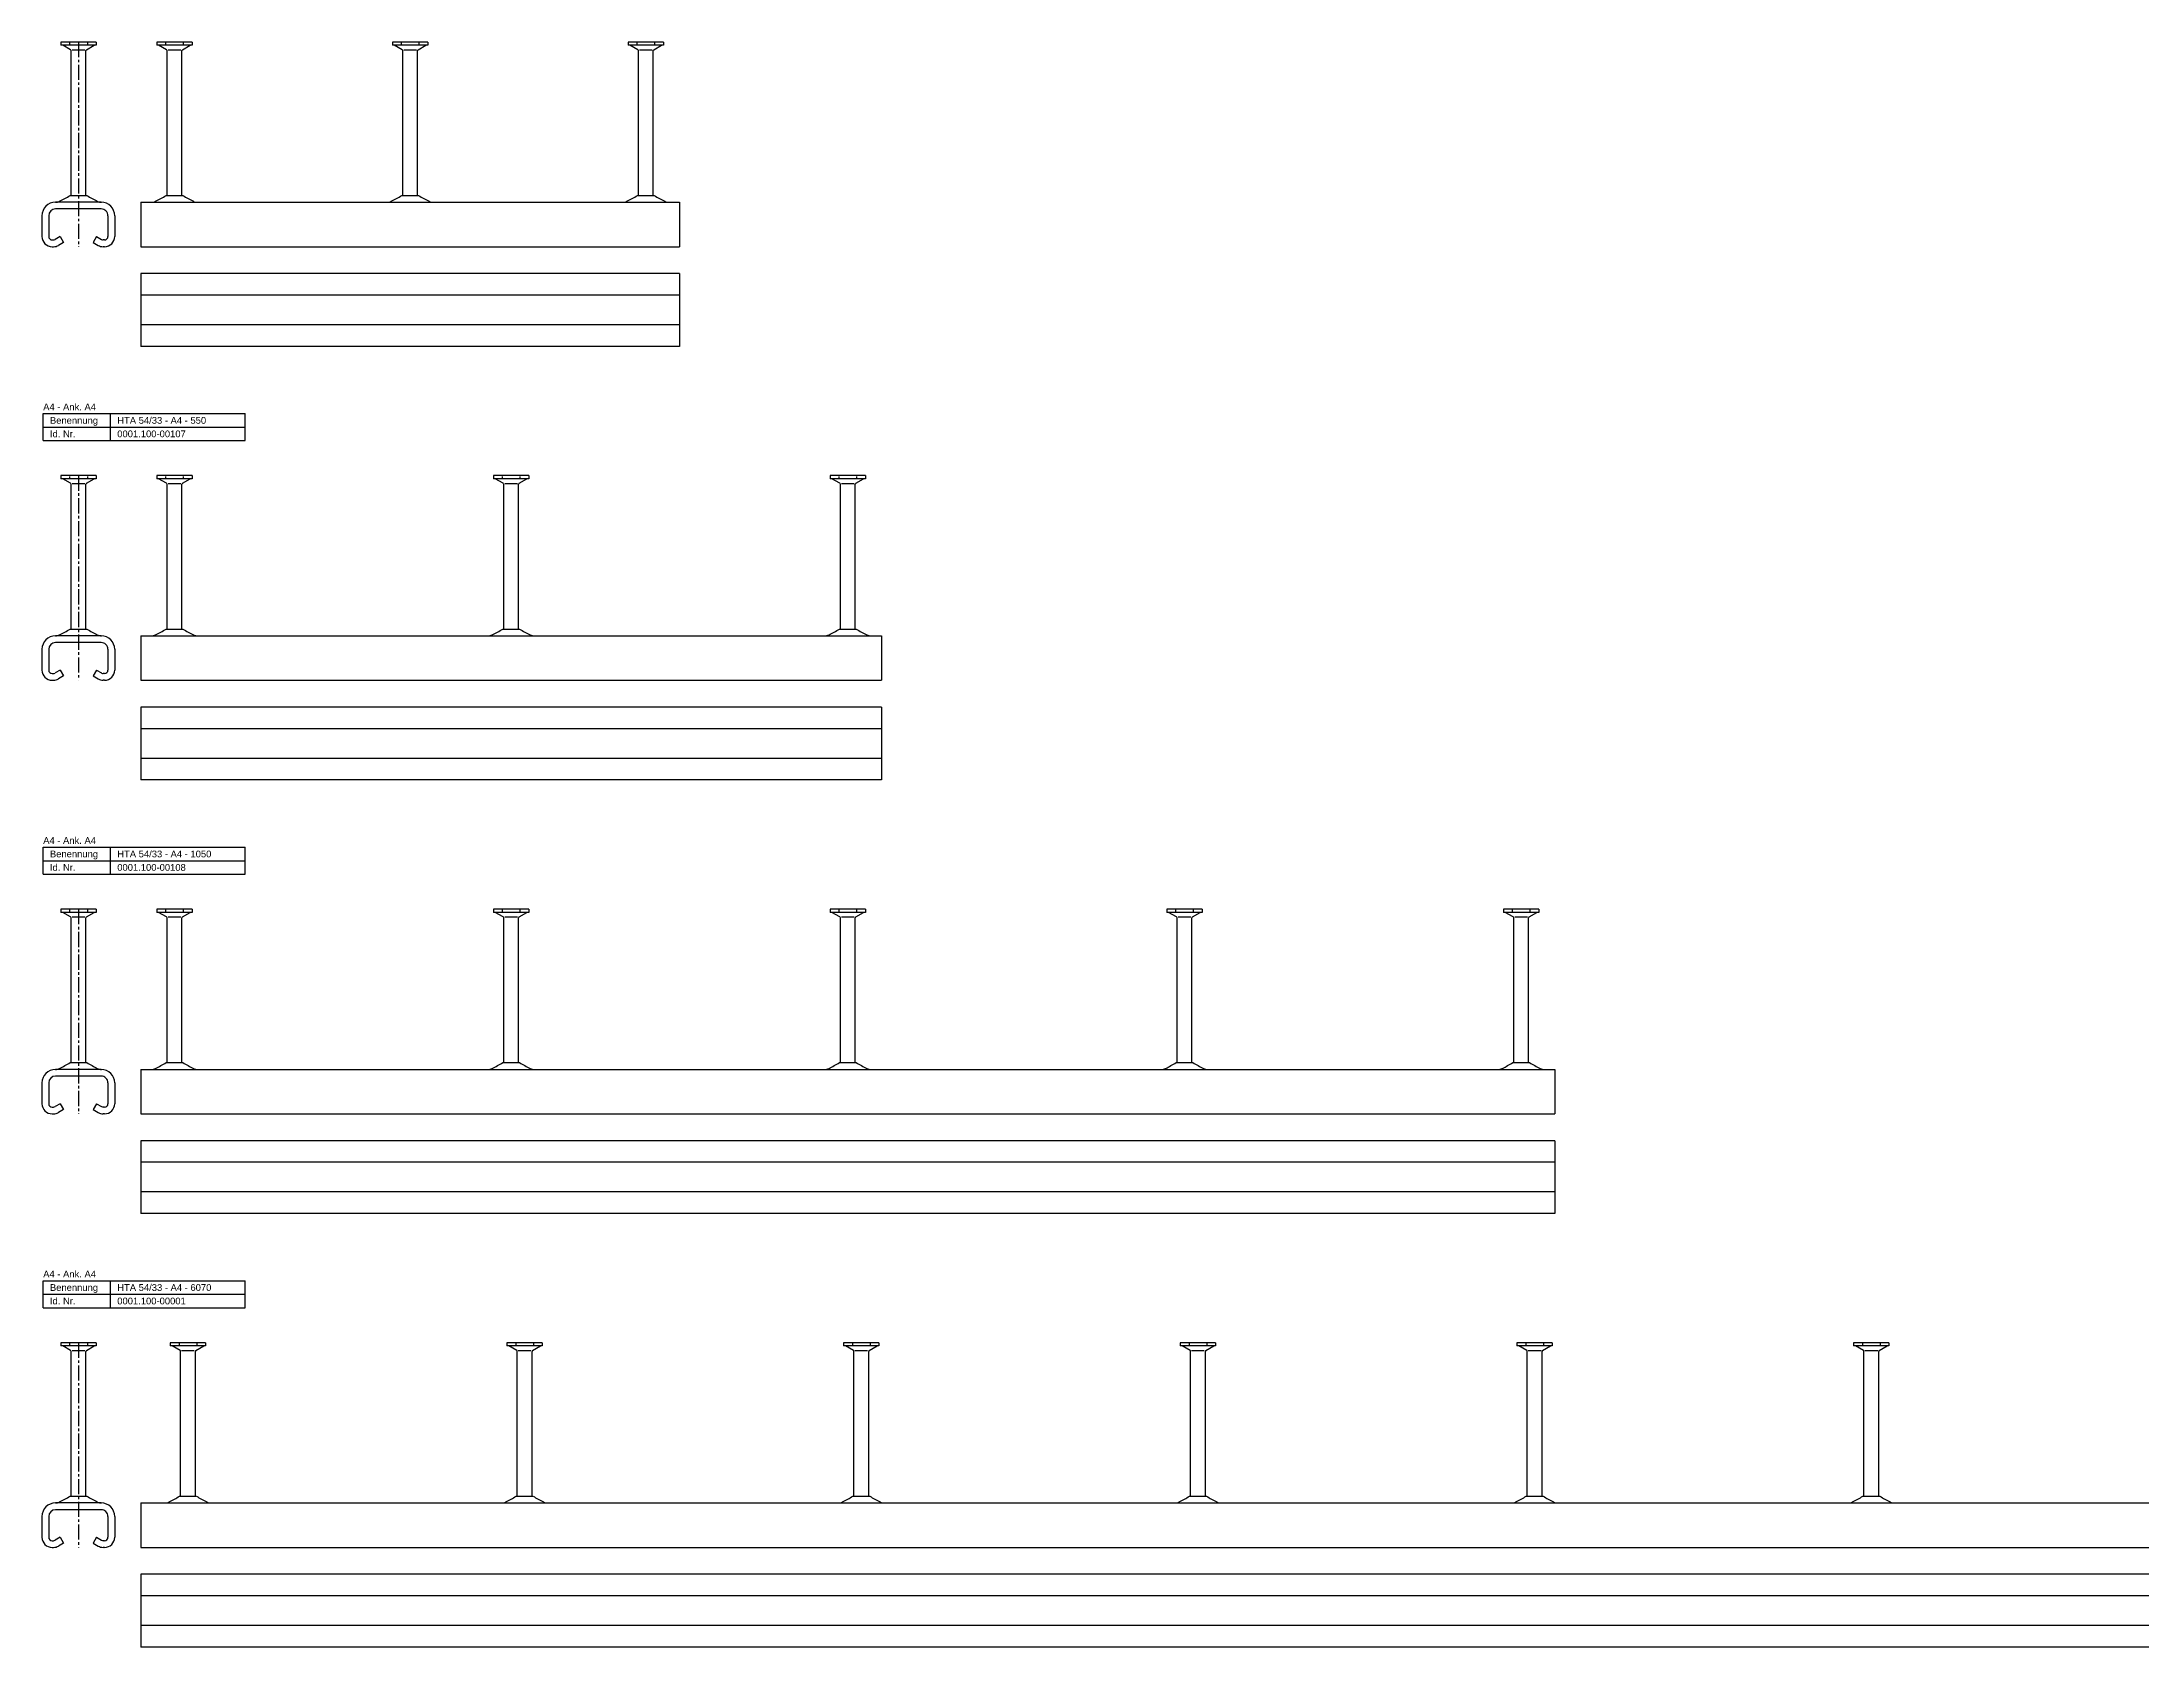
# Model space of a CAD drawing. Header units: millimetres. Extents: x -466 to 5678, y -7065 to 2232.
# Drawn here: x -466 to 1094, y -7065 to -5873 of the extents above; entities that cross this region are included whole.
import ezdxf

# ---------------------------------------------------------------- set-up
doc = ezdxf.new("R2010")
doc.units = ezdxf.units.MM
doc.linetypes.add('MITTE2', pattern=[1.125, 0.75, -0.125, 0.125, -0.125])
doc.layers.add('HALFEN', color=2, linetype='CONTINUOUS')
doc.styles.add('ARIAL50', font='ARIAL.TTF', dxfattribs={"height": 5})

msp = doc.modelspace()

# ---------------------------------------------------------------- linework, layer by layer
at = {"layer": 'HALFEN'}
for p, q in [((-451.7, -5873.5), (-451.7, -5875.9)), ((-425.3, -5873.5), (-451.7, -5873.5)), ((-425.3, -5875.9), (-451.7, -5875.9)), ((-444.4, -5879.2), (-450.2, -5875.9)), ((-445.1, -5874.1), (-445.1, -5875.3)), ((-432.6, -5879.2), (-426.8, -5875.9)), ((-431.9, -5874.1), (-431.9, -5875.3)), ((-425.3, -5873.5), (-425.3, -5875.9)), ((-380.4, -5873.5), (-380.4, -5875.9)), ((-354.1, -5873.5), (-380.4, -5873.5)), ((-354.1, -5875.9), (-380.4, -5875.9)), ((-373.1, -5879.2), (-379, -5875.9)), ((-373.8, -5874.1), (-373.8, -5875.3)), ((-361.3, -5879.2), (-355.5, -5875.9)), ((-360.7, -5874.1), (-360.7, -5875.3)), ((-354.1, -5873.5), (-354.1, -5875.9)), ((-205.4, -5873.5), (-205.4, -5875.9)), ((-179.1, -5873.5), (-205.4, -5873.5)), ((-179.1, -5875.9), (-205.4, -5875.9)), ((-198.1, -5879.2), (-204, -5875.9)), ((-198.8, -5874.1), (-198.8, -5875.3)), ((-186.3, -5879.2), (-180.5, -5875.9)), ((-185.7, -5874.1), (-185.7, -5875.3)), ((-179.1, -5873.5), (-179.1, -5875.9)), ((-30.4, -5873.5), (-30.4, -5875.9)), ((-4.1, -5873.5), (-30.4, -5873.5)), ((-4.1, -5875.9), (-30.4, -5875.9)), ((-23.1, -5879.2), (-29, -5875.9)), ((-23.8, -5874.1), (-23.8, -5875.3)), ((-11.3, -5879.2), (-5.5, -5875.9)), ((-10.7, -5874.1), (-10.7, -5875.3)), ((-4.1, -5873.5), (-4.1, -5875.9)), ((-444, -5987.5), (-444, -5879.9)), ((-433.7, -5879.5), (-443.3, -5879.5)), ((-433, -5987.5), (-433, -5879.9)), ((-372.7, -5987.5), (-372.7, -5879.9)), ((-362.5, -5879.5), (-372, -5879.5)), ((-361.7, -5987.5), (-361.7, -5879.9)), ((-197.7, -5987.5), (-197.7, -5879.9)), ((-187.5, -5879.5), (-197, -5879.5)), ((-186.7, -5987.5), (-186.7, -5879.9)), ((-22.7, -5987.5), (-22.7, -5879.9)), ((-12.5, -5879.5), (-22, -5879.5)), ((-11.7, -5987.5), (-11.7, -5879.9)), ((-444.8, -5987.5), (-432.2, -5987.5)), ((-373.5, -5987.5), (-361, -5987.5)), ((-198.5, -5987.5), (-186, -5987.5)), ((-23.5, -5987.5), (-11, -5987.5)), ((-465.6, -6002.5), (-465.6, -6018)), ((-460.6, -6002.5), (-460.6, -6018)), ((-421.6, -5992.5), (-455.4, -5992.5)), ((-421.6, -5997.5), (-455.4, -5997.5)), ((-416.6, -6002.5), (-416.6, -6018)), ((-411.6, -6002.5), (-411.6, -6018)), ((-392.2, -5992.5), (-392.2, -6025.5)), ((-392.2, -5992.5), (7.8, -5992.5)), ((7.8, -5992.5), (7.8, -6025.5)), ((-452.1, -6018), (-455.8, -6020.1)), ((-452.1, -6018), (-449.6, -6022.3)), ((-425.1, -6018), (-427.6, -6022.3)), ((-425.1, -6018), (-421.3, -6020.1)), ((-458.1, -6020.5), (-457.1, -6020.5)), ((-458.1, -6025.5), (-457.1, -6025.5)), ((-449.6, -6022.3), (-453.3, -6024.5)), ((-427.6, -6022.3), (-423.8, -6024.5)), ((-419.1, -6020.5), (-420.1, -6020.5)), ((-419.1, -6025.5), (-420.1, -6025.5)), ((-392.2, -6025.5), (7.8, -6025.5)), ((7.8, -6045.5), (-392.2, -6045.5)), ((-392.2, -6045.5), (-392.2, -6099.5)), ((7.8, -6045.5), (7.8, -6099.5)), ((7.8, -6061.5), (-392.2, -6061.5)), ((7.8, -6083.5), (-392.2, -6083.5)), ((7.8, -6099.5), (-392.2, -6099.5)), ((-464.7, -6149.5), (-314.7, -6149.5)), ((-464.7, -6169.5), (-464.7, -6149.5)), ((-414.7, -6169.5), (-414.7, -6149.5)), ((-314.7, -6169.5), (-314.7, -6149.5)), ((-464.7, -6159.5), (-314.7, -6159.5)), ((-464.7, -6169.5), (-314.7, -6169.5)), ((-451.7, -6195.5), (-451.7, -6197.9)), ((-425.3, -6195.5), (-451.7, -6195.5)), ((-425.3, -6197.9), (-451.7, -6197.9)), ((-444.4, -6201.2), (-450.2, -6197.9)), ((-445.1, -6196.1), (-445.1, -6197.3)), ((-444, -6309.5), (-444, -6201.9)), ((-433.7, -6201.5), (-443.3, -6201.5)), ((-433, -6309.5), (-433, -6201.9)), ((-432.6, -6201.2), (-426.8, -6197.9)), ((-431.9, -6196.1), (-431.9, -6197.3)), ((-425.3, -6195.5), (-425.3, -6197.9)), ((-380.4, -6195.5), (-380.4, -6197.9)), ((-354.1, -6195.5), (-380.4, -6195.5)), ((-354.1, -6197.9), (-380.4, -6197.9)), ((-373.1, -6201.2), (-379, -6197.9)), ((-373.8, -6196.1), (-373.8, -6197.3)), ((-372.7, -6309.5), (-372.7, -6201.9)), ((-362.5, -6201.5), (-372, -6201.5)), ((-361.7, -6309.5), (-361.7, -6201.9)), ((-361.3, -6201.2), (-355.5, -6197.9)), ((-360.7, -6196.1), (-360.7, -6197.3)), ((-354.1, -6195.5), (-354.1, -6197.9)), ((-130.4, -6195.5), (-130.4, -6197.9)), ((-104.1, -6195.5), (-130.4, -6195.5)), ((-104.1, -6197.9), (-130.4, -6197.9)), ((-123.1, -6201.2), (-129, -6197.9)), ((-123.8, -6196.1), (-123.8, -6197.3)), ((-122.7, -6309.5), (-122.7, -6201.9)), ((-112.5, -6201.5), (-122, -6201.5)), ((-111.7, -6309.5), (-111.7, -6201.9)), ((-111.3, -6201.2), (-105.5, -6197.9)), ((-110.7, -6196.1), (-110.7, -6197.3)), ((-104.1, -6195.5), (-104.1, -6197.9)), ((119.6, -6195.5), (119.6, -6197.9)), ((145.9, -6195.5), (119.6, -6195.5)), ((145.9, -6197.9), (119.6, -6197.9)), ((126.9, -6201.2), (121, -6197.9)), ((126.2, -6196.1), (126.2, -6197.3)), ((127.3, -6309.5), (127.3, -6201.9)), ((137.5, -6201.5), (128, -6201.5)), ((138.3, -6309.5), (138.3, -6201.9)), ((138.7, -6201.2), (144.5, -6197.9)), ((139.3, -6196.1), (139.3, -6197.3)), ((145.9, -6195.5), (145.9, -6197.9)), ((-421.6, -6314.5), (-455.4, -6314.5)), ((-444.8, -6309.5), (-432.2, -6309.5)), ((-392.2, -6314.5), (-392.2, -6347.5)), ((-392.2, -6314.5), (157.8, -6314.5)), ((-373.5, -6309.5), (-361, -6309.5)), ((-123.5, -6309.5), (-111, -6309.5)), ((126.5, -6309.5), (139, -6309.5)), ((157.8, -6314.5), (157.8, -6347.5)), ((-465.6, -6324.5), (-465.6, -6340)), ((-460.6, -6324.5), (-460.6, -6340)), ((-421.6, -6319.5), (-455.4, -6319.5)), ((-416.6, -6324.5), (-416.6, -6340)), ((-411.6, -6324.5), (-411.6, -6340)), ((-458.1, -6342.5), (-457.1, -6342.5)), ((-452.1, -6340), (-455.8, -6342.1)), ((-449.6, -6344.3), (-453.3, -6346.5)), ((-452.1, -6340), (-449.6, -6344.3)), ((-425.1, -6340), (-427.6, -6344.3)), ((-427.6, -6344.3), (-423.8, -6346.5)), ((-425.1, -6340), (-421.3, -6342.1)), ((-419.1, -6342.5), (-420.1, -6342.5)), ((-458.1, -6347.5), (-457.1, -6347.5)), ((-419.1, -6347.5), (-420.1, -6347.5)), ((-392.2, -6347.5), (157.8, -6347.5)), ((157.8, -6367.5), (-392.2, -6367.5)), ((-392.2, -6367.5), (-392.2, -6421.5)), ((157.8, -6367.5), (157.8, -6421.5)), ((157.8, -6383.5), (-392.2, -6383.5)), ((157.8, -6405.5), (-392.2, -6405.5)), ((157.8, -6421.5), (-392.2, -6421.5)), ((-464.7, -6471.5), (-314.7, -6471.5)), ((-464.7, -6491.5), (-464.7, -6471.5)), ((-464.7, -6481.5), (-314.7, -6481.5)), ((-414.7, -6491.5), (-414.7, -6471.5)), ((-314.7, -6491.5), (-314.7, -6471.5)), ((-464.7, -6491.5), (-314.7, -6491.5)), ((-425.3, -6517.5), (-451.7, -6517.5)), ((-451.7, -6517.5), (-451.7, -6519.9)), ((-445.1, -6518.1), (-445.1, -6519.3)), ((-431.9, -6518.1), (-431.9, -6519.3)), ((-425.3, -6517.5), (-425.3, -6519.9)), ((-354.1, -6517.5), (-380.4, -6517.5)), ((-380.4, -6517.5), (-380.4, -6519.9)), ((-373.8, -6518.1), (-373.8, -6519.3)), ((-360.7, -6518.1), (-360.7, -6519.3)), ((-354.1, -6517.5), (-354.1, -6519.9)), ((-104.1, -6517.5), (-130.4, -6517.5)), ((-130.4, -6517.5), (-130.4, -6519.9)), ((-123.8, -6518.1), (-123.8, -6519.3)), ((-110.7, -6518.1), (-110.7, -6519.3)), ((-104.1, -6517.5), (-104.1, -6519.9)), ((145.9, -6517.5), (119.6, -6517.5)), ((119.6, -6517.5), (119.6, -6519.9)), ((126.2, -6518.1), (126.2, -6519.3)), ((139.3, -6518.1), (139.3, -6519.3)), ((145.9, -6517.5), (145.9, -6519.9)), ((395.9, -6517.5), (369.6, -6517.5)), ((369.6, -6517.5), (369.6, -6519.9)), ((376.2, -6518.1), (376.2, -6519.3)), ((389.3, -6518.1), (389.3, -6519.3)), ((395.9, -6517.5), (395.9, -6519.9)), ((645.9, -6517.5), (619.6, -6517.5)), ((619.6, -6517.5), (619.6, -6519.9)), ((626.2, -6518.1), (626.2, -6519.3)), ((639.3, -6518.1), (639.3, -6519.3)), ((645.9, -6517.5), (645.9, -6519.9)), ((-425.3, -6519.9), (-451.7, -6519.9)), ((-444.4, -6523.2), (-450.2, -6519.9)), ((-444, -6631.5), (-444, -6523.9)), ((-433.7, -6523.5), (-443.3, -6523.5)), ((-433, -6631.5), (-433, -6523.9)), ((-432.6, -6523.2), (-426.8, -6519.9)), ((-354.1, -6519.9), (-380.4, -6519.9)), ((-373.1, -6523.2), (-379, -6519.9)), ((-372.7, -6631.5), (-372.7, -6523.9)), ((-362.5, -6523.5), (-372, -6523.5)), ((-361.7, -6631.5), (-361.7, -6523.9)), ((-361.3, -6523.2), (-355.5, -6519.9)), ((-104.1, -6519.9), (-130.4, -6519.9)), ((-123.1, -6523.2), (-129, -6519.9)), ((-122.7, -6631.5), (-122.7, -6523.9)), ((-112.5, -6523.5), (-122, -6523.5)), ((-111.7, -6631.5), (-111.7, -6523.9)), ((-111.3, -6523.2), (-105.5, -6519.9)), ((145.9, -6519.9), (119.6, -6519.9)), ((126.9, -6523.2), (121, -6519.9)), ((127.3, -6631.5), (127.3, -6523.9)), ((137.5, -6523.5), (128, -6523.5)), ((138.3, -6631.5), (138.3, -6523.9)), ((138.7, -6523.2), (144.5, -6519.9)), ((395.9, -6519.9), (369.6, -6519.9)), ((376.9, -6523.2), (371, -6519.9)), ((377.3, -6631.5), (377.3, -6523.9)), ((387.5, -6523.5), (378, -6523.5)), ((388.3, -6631.5), (388.3, -6523.9)), ((388.7, -6523.2), (394.5, -6519.9)), ((645.9, -6519.9), (619.6, -6519.9)), ((626.9, -6523.2), (621, -6519.9)), ((627.3, -6631.5), (627.3, -6523.9)), ((637.5, -6523.5), (628, -6523.5)), ((638.3, -6631.5), (638.3, -6523.9)), ((638.7, -6523.2), (644.5, -6519.9)), ((-421.6, -6636.5), (-455.4, -6636.5)), ((-421.6, -6641.5), (-455.4, -6641.5)), ((-444.8, -6631.5), (-432.2, -6631.5)), ((-392.2, -6636.5), (657.8, -6636.5)), ((-392.2, -6636.5), (-392.2, -6669.5)), ((-373.5, -6631.5), (-361, -6631.5)), ((-123.5, -6631.5), (-111, -6631.5)), ((126.5, -6631.5), (139, -6631.5)), ((376.5, -6631.5), (389, -6631.5)), ((626.5, -6631.5), (639, -6631.5)), ((657.8, -6636.5), (657.8, -6669.5)), ((657.8, -6636.5), (657.8, -6669.5)), ((-465.6, -6646.5), (-465.6, -6662)), ((-460.6, -6646.5), (-460.6, -6662)), ((-416.6, -6646.5), (-416.6, -6662)), ((-411.6, -6646.5), (-411.6, -6662)), ((-458.1, -6664.5), (-457.1, -6664.5)), ((-458.1, -6669.5), (-457.1, -6669.5)), ((-452.1, -6662), (-455.8, -6664.1)), ((-449.6, -6666.3), (-453.3, -6668.5)), ((-452.1, -6662), (-449.6, -6666.3)), ((-425.1, -6662), (-427.6, -6666.3)), ((-427.6, -6666.3), (-423.8, -6668.5)), ((-425.1, -6662), (-421.3, -6664.1)), ((-419.1, -6664.5), (-420.1, -6664.5)), ((-419.1, -6669.5), (-420.1, -6669.5)), ((-392.2, -6669.5), (657.8, -6669.5)), ((507.8, -6669.5), (657.8, -6669.5)), ((657.8, -6689.5), (-392.2, -6689.5)), ((-392.2, -6689.5), (-392.2, -6743.5)), ((657.8, -6689.5), (507.8, -6689.5)), ((657.8, -6689.5), (657.8, -6743.5)), ((657.8, -6689.5), (657.8, -6743.5)), ((657.8, -6705.5), (-392.2, -6705.5)), ((657.8, -6705.5), (507.8, -6705.5)), ((657.8, -6727.5), (-392.2, -6727.5)), ((657.8, -6727.5), (507.8, -6727.5)), ((657.8, -6743.5), (-392.2, -6743.5)), ((657.8, -6743.5), (507.8, -6743.5)), ((-464.7, -6793.5), (-314.7, -6793.5)), ((-464.7, -6813.5), (-464.7, -6793.5)), ((-414.7, -6813.5), (-414.7, -6793.5)), ((-314.7, -6813.5), (-314.7, -6793.5)), ((-464.7, -6803.5), (-314.7, -6803.5)), ((-464.7, -6813.5), (-314.7, -6813.5)), ((-451.7, -6839.5), (-451.7, -6841.9)), ((-425.3, -6839.5), (-451.7, -6839.5)), ((-425.3, -6841.9), (-451.7, -6841.9)), ((-444.4, -6845.2), (-450.2, -6841.9)), ((-445.1, -6840.1), (-445.1, -6841.3)), ((-433.7, -6845.5), (-443.3, -6845.5)), ((-432.6, -6845.2), (-426.8, -6841.9)), ((-431.9, -6840.1), (-431.9, -6841.3)), ((-425.3, -6839.5), (-425.3, -6841.9)), ((-370.4, -6839.5), (-370.4, -6841.9)), ((-344.1, -6839.5), (-370.4, -6839.5)), ((-344.1, -6841.9), (-370.4, -6841.9)), ((-363.1, -6845.2), (-369, -6841.9)), ((-363.8, -6840.1), (-363.8, -6841.3)), ((-352.5, -6845.5), (-362, -6845.5)), ((-351.3, -6845.2), (-345.5, -6841.9)), ((-350.7, -6840.1), (-350.7, -6841.3)), ((-344.1, -6839.5), (-344.1, -6841.9)), ((-120.4, -6839.5), (-120.4, -6841.9)), ((-94.1, -6839.5), (-120.4, -6839.5)), ((-94.1, -6841.9), (-120.4, -6841.9)), ((-113.1, -6845.2), (-119, -6841.9)), ((-113.8, -6840.1), (-113.8, -6841.3)), ((-102.5, -6845.5), (-112, -6845.5)), ((-101.3, -6845.2), (-95.5, -6841.9)), ((-100.7, -6840.1), (-100.7, -6841.3)), ((-94.1, -6839.5), (-94.1, -6841.9)), ((129.6, -6839.5), (129.6, -6841.9)), ((155.9, -6839.5), (129.6, -6839.5)), ((155.9, -6841.9), (129.6, -6841.9)), ((136.9, -6845.2), (131, -6841.9)), ((136.2, -6840.1), (136.2, -6841.3)), ((147.5, -6845.5), (138, -6845.5)), ((148.7, -6845.2), (154.5, -6841.9)), ((149.3, -6840.1), (149.3, -6841.3)), ((155.9, -6839.5), (155.9, -6841.9)), ((379.6, -6839.5), (379.6, -6841.9)), ((405.9, -6839.5), (379.6, -6839.5)), ((405.9, -6841.9), (379.6, -6841.9)), ((386.9, -6845.2), (381, -6841.9)), ((386.2, -6840.1), (386.2, -6841.3)), ((397.5, -6845.5), (388, -6845.5)), ((398.7, -6845.2), (404.5, -6841.9)), ((399.3, -6840.1), (399.3, -6841.3)), ((405.9, -6839.5), (405.9, -6841.9)), ((629.6, -6839.5), (629.6, -6841.9)), ((655.9, -6839.5), (629.6, -6839.5)), ((655.9, -6841.9), (629.6, -6841.9)), ((636.9, -6845.2), (631, -6841.9)), ((636.2, -6840.1), (636.2, -6841.3)), ((647.5, -6845.5), (638, -6845.5)), ((648.7, -6845.2), (654.5, -6841.9)), ((649.3, -6840.1), (649.3, -6841.3)), ((655.9, -6839.5), (655.9, -6841.9)), ((879.6, -6839.5), (879.6, -6841.9)), ((905.9, -6839.5), (879.6, -6839.5)), ((905.9, -6841.9), (879.6, -6841.9)), ((886.9, -6845.2), (881, -6841.9)), ((886.2, -6840.1), (886.2, -6841.3)), ((897.5, -6845.5), (888, -6845.5)), ((898.7, -6845.2), (904.5, -6841.9)), ((899.3, -6840.1), (899.3, -6841.3)), ((905.9, -6839.5), (905.9, -6841.9)), ((-444, -6953.5), (-444, -6845.9)), ((-433, -6953.5), (-433, -6845.9)), ((-362.7, -6953.5), (-362.7, -6845.9)), ((-351.7, -6953.5), (-351.7, -6845.9)), ((-112.7, -6953.5), (-112.7, -6845.9)), ((-101.7, -6953.5), (-101.7, -6845.9)), ((137.3, -6953.5), (137.3, -6845.9)), ((148.3, -6953.5), (148.3, -6845.9)), ((387.3, -6953.5), (387.3, -6845.9)), ((398.3, -6953.5), (398.3, -6845.9)), ((637.3, -6953.5), (637.3, -6845.9)), ((648.3, -6953.5), (648.3, -6845.9)), ((887.3, -6953.5), (887.3, -6845.9)), ((898.3, -6953.5), (898.3, -6845.9)), ((-444.8, -6953.5), (-432.2, -6953.5)), ((-363.5, -6953.5), (-351, -6953.5)), ((-113.5, -6953.5), (-101, -6953.5)), ((136.5, -6953.5), (149, -6953.5)), ((386.5, -6953.5), (399, -6953.5)), ((636.5, -6953.5), (649, -6953.5)), ((886.5, -6953.5), (899, -6953.5)), ((-465.6, -6968.5), (-465.6, -6984)), ((-460.6, -6968.5), (-460.6, -6984)), ((-421.6, -6958.5), (-455.4, -6958.5)), ((-421.6, -6963.5), (-455.4, -6963.5)), ((-416.6, -6968.5), (-416.6, -6984)), ((-411.6, -6968.5), (-411.6, -6984)), ((-392.2, -6958.5), (5677.8, -6958.5)), ((-392.2, -6958.5), (-392.2, -6991.5)), ((-452.1, -6984), (-455.8, -6986.1)), ((-452.1, -6984), (-449.6, -6988.3)), ((-425.1, -6984), (-427.6, -6988.3)), ((-425.1, -6984), (-421.3, -6986.1)), ((-458.1, -6986.5), (-457.1, -6986.5)), ((-458.1, -6991.5), (-457.1, -6991.5)), ((-449.6, -6988.3), (-453.3, -6990.5)), ((-427.6, -6988.3), (-423.8, -6990.5)), ((-419.1, -6986.5), (-420.1, -6986.5)), ((-419.1, -6991.5), (-420.1, -6991.5)), ((-392.2, -6991.5), (5677.8, -6991.5)), ((5677.8, -7011.5), (-392.2, -7011.5)), ((-392.2, -7011.5), (-392.2, -7065.5)), ((5677.8, -7027.5), (-392.2, -7027.5)), ((5677.8, -7049.5), (-392.2, -7049.5)), ((5677.8, -7065.5), (-392.2, -7065.5))]:
    msp.add_line(p, q, dxfattribs=at)
at = {"layer": 'HALFEN', "color": 1, "linetype": 'MITTE2', "ltscale": 15}
for p, q in [((-438.5, -5873.5), (-438.5, -6025.5)), ((-438.5, -6195.5), (-438.5, -6347.5)), ((-438.5, -6517.5), (-438.5, -6669.5)), ((-438.5, -6839.5), (-438.5, -6991.5))]:
    msp.add_line(p, q, dxfattribs=at)
at = {"layer": 'HALFEN'}
for centre, radius, start, end in [((-444.8, -5879.9), 0.8, 0, 60), ((-432.2, -5879.9), 0.8, 120, 180), ((-373.5, -5879.9), 0.8, 0, 60), ((-360.9, -5879.9), 0.8, 120, 180), ((-198.5, -5879.9), 0.8, 0, 60), ((-185.9, -5879.9), 0.8, 120, 180), ((-23.5, -5879.9), 0.8, 0, 60), ((-10.9, -5879.9), 0.8, 120, 180), ((-498.6, -5899.2), 103.4, 296.4786, 301.3675), ((-378.4, -5899.2), 103.4, 238.6325, 243.5214), ((-427.3, -5899.2), 103.4, 296.4786, 301.3675), ((-307.1, -5899.2), 103.4, 238.6325, 243.5214), ((-252.3, -5899.2), 103.4, 296.4786, 301.3675), ((-132.1, -5899.2), 103.4, 238.6325, 243.5214), ((-77.3, -5899.2), 103.4, 296.4786, 301.3675), ((42.9, -5899.2), 103.4, 238.6325, 243.5214), ((-455.6, -6002.5), 10, 90, 180), ((-455.6, -6002.5), 5, 90, 180), ((-455.6, -5985.5), 7, 270, 296.4786), ((-421.4, -5985.5), 7, 243.5214, 270), ((-421.6, -6002.5), 10, 0, 90), ((-421.6, -6002.5), 5, 0, 90.689), ((-384.4, -5985.5), 7, 270, 296.4786), ((-350.1, -5985.5), 7, 243.5214, 270), ((-209.4, -5985.5), 7, 270, 296.4786), ((-175.1, -5985.5), 7, 243.5214, 270), ((-34.4, -5985.5), 7, 270, 296.4786), ((-0.1, -5985.5), 7, 243.5214, 270), ((-458.1, -6018), 7.5, 180, 270), ((-458.1, -6018), 2.5, 180, 270), ((-419.1, -6018), 7.5, 270, 0), ((-419.1, -6018), 2.5, 270, 0), ((-457.1, -6018), 2.5, 270, 300), ((-457.1, -6018), 7.5, 270, 300), ((-420.1, -6018), 7.5, 240, 270), ((-420.1, -6018), 2.5, 240, 270), ((-444.8, -6201.9), 0.8, 0, 60), ((-432.2, -6201.9), 0.8, 120, 180), ((-373.5, -6201.9), 0.8, 0, 60), ((-360.9, -6201.9), 0.8, 120, 180), ((-123.5, -6201.9), 0.8, 0, 60), ((-110.9, -6201.9), 0.8, 120, 180), ((126.5, -6201.9), 0.8, 0, 60), ((139.1, -6201.9), 0.8, 120, 180), ((-455.6, -6324.5), 10, 90, 180), ((-455.6, -6307.5), 7, 270, 296.4786), ((-498.6, -6221.2), 103.4, 296.4786, 301.3675), ((-378.4, -6221.2), 103.4, 238.6325, 243.5214), ((-421.4, -6307.5), 7, 243.5214, 270), ((-421.6, -6324.5), 10, 0, 90), ((-384.4, -6307.5), 7, 270, 296.4786), ((-427.3, -6221.2), 103.4, 296.4786, 301.3675), ((-307.1, -6221.2), 103.4, 238.6325, 243.5214), ((-350.1, -6307.5), 7, 243.5214, 270), ((-134.4, -6307.5), 7, 270, 296.4786), ((-177.3, -6221.2), 103.4, 296.4786, 301.3675), ((-57.1, -6221.2), 103.4, 238.6325, 243.5214), ((-100.1, -6307.5), 7, 243.5214, 270), ((115.6, -6307.5), 7, 270, 296.4786), ((72.7, -6221.2), 103.4, 296.4786, 301.3675), ((192.9, -6221.2), 103.4, 238.6325, 243.5214), ((149.9, -6307.5), 7, 243.5214, 270), ((-455.6, -6324.5), 5, 90, 180), ((-421.6, -6324.5), 5, 0, 90.689), ((-458.1, -6340), 7.5, 180, 270), ((-458.1, -6340), 2.5, 180, 270), ((-457.1, -6340), 2.5, 270, 300), ((-457.1, -6340), 7.5, 270, 300), ((-420.1, -6340), 7.5, 240, 270), ((-420.1, -6340), 2.5, 240, 270), ((-419.1, -6340), 7.5, 270, 0), ((-419.1, -6340), 2.5, 270, 0), ((-444.8, -6523.9), 0.8, 0, 60), ((-432.2, -6523.9), 0.8, 120, 180), ((-373.5, -6523.9), 0.8, 0, 60), ((-360.9, -6523.9), 0.8, 120, 180), ((-123.5, -6523.9), 0.8, 0, 60), ((-110.9, -6523.9), 0.8, 120, 180), ((126.5, -6523.9), 0.8, 0, 60), ((139.1, -6523.9), 0.8, 120, 180), ((376.5, -6523.9), 0.8, 0, 60), ((389.1, -6523.9), 0.8, 120, 180), ((626.5, -6523.9), 0.8, 0, 60), ((639.1, -6523.9), 0.8, 120, 180), ((-455.6, -6646.5), 10, 90, 180), ((-455.6, -6646.5), 5, 90, 180), ((-455.6, -6629.5), 7, 270, 296.4786), ((-498.6, -6543.2), 103.4, 296.4786, 301.3675), ((-378.4, -6543.2), 103.4, 238.6325, 243.5214), ((-421.4, -6629.5), 7, 243.5214, 270), ((-421.6, -6646.5), 10, 0, 90), ((-421.6, -6646.5), 5, 0, 90.689), ((-384.4, -6629.5), 7, 270, 296.4786), ((-427.3, -6543.2), 103.4, 296.4786, 301.3675), ((-307.1, -6543.2), 103.4, 238.6325, 243.5214), ((-350.1, -6629.5), 7, 243.5214, 270), ((-134.4, -6629.5), 7, 270, 296.4786), ((-177.3, -6543.2), 103.4, 296.4786, 301.3675), ((-57.1, -6543.2), 103.4, 238.6325, 243.5214), ((-100.1, -6629.5), 7, 243.5214, 270), ((115.6, -6629.5), 7, 270, 296.4786), ((72.7, -6543.2), 103.4, 296.4786, 301.3675), ((192.9, -6543.2), 103.4, 238.6325, 243.5214), ((149.9, -6629.5), 7, 243.5214, 270), ((365.6, -6629.5), 7, 270, 296.4786), ((322.7, -6543.2), 103.4, 296.4786, 301.3675), ((442.9, -6543.2), 103.4, 238.6325, 243.5214), ((399.9, -6629.5), 7, 243.5214, 270), ((615.6, -6629.5), 7, 270, 296.4786), ((572.7, -6543.2), 103.4, 296.4786, 301.3675), ((692.9, -6543.2), 103.4, 238.6325, 243.5214), ((649.9, -6629.5), 7, 243.5214, 270), ((-458.1, -6662), 7.5, 180, 270), ((-458.1, -6662), 2.5, 180, 270), ((-457.1, -6662), 2.5, 270, 300), ((-457.1, -6662), 7.5, 270, 300), ((-420.1, -6662), 7.5, 240, 270), ((-420.1, -6662), 2.5, 240, 270), ((-419.1, -6662), 2.5, 270, 0), ((-419.1, -6662), 7.5, 270, 0), ((-444.8, -6845.9), 0.8, 0, 60), ((-432.2, -6845.9), 0.8, 120, 180), ((-363.5, -6845.9), 0.8, 0, 60), ((-350.9, -6845.9), 0.8, 120, 180), ((-113.5, -6845.9), 0.8, 0, 60), ((-100.9, -6845.9), 0.8, 120, 180), ((136.5, -6845.9), 0.8, 0, 60), ((149.1, -6845.9), 0.8, 120, 180), ((386.5, -6845.9), 0.8, 0, 60), ((399.1, -6845.9), 0.8, 120, 180), ((636.5, -6845.9), 0.8, 0, 60), ((649.1, -6845.9), 0.8, 120, 180), ((886.5, -6845.9), 0.8, 0, 60), ((899.1, -6845.9), 0.8, 120, 180), ((-498.6, -6865.2), 103.4, 296.4786, 301.3675), ((-378.4, -6865.2), 103.4, 238.6325, 243.5214), ((-417.3, -6865.2), 103.4, 296.4786, 301.3675), ((-297.1, -6865.2), 103.4, 238.6325, 243.5214), ((-167.3, -6865.2), 103.4, 296.4786, 301.3675), ((-47.1, -6865.2), 103.4, 238.6325, 243.5214), ((82.7, -6865.2), 103.4, 296.4786, 301.3675), ((202.9, -6865.2), 103.4, 238.6325, 243.5214), ((332.7, -6865.2), 103.4, 296.4786, 301.3675), ((452.9, -6865.2), 103.4, 238.6325, 243.5214), ((582.7, -6865.2), 103.4, 296.4786, 301.3675), ((702.9, -6865.2), 103.4, 238.6325, 243.5214), ((832.7, -6865.2), 103.4, 296.4786, 301.3675), ((952.9, -6865.2), 103.4, 238.6325, 243.5214), ((-455.6, -6968.5), 10, 90, 180), ((-455.6, -6968.5), 5, 90, 180), ((-455.6, -6951.5), 7, 270, 296.4786), ((-421.4, -6951.5), 7, 243.5214, 270), ((-421.6, -6968.5), 10, 0, 90), ((-421.6, -6968.5), 5, 0, 90.689), ((-374.4, -6951.5), 7, 270, 296.4786), ((-340.1, -6951.5), 7, 243.5214, 270), ((-124.4, -6951.5), 7, 270, 296.4786), ((-90.1, -6951.5), 7, 243.5214, 270), ((125.6, -6951.5), 7, 270, 296.4786), ((159.9, -6951.5), 7, 243.5214, 270), ((375.6, -6951.5), 7, 270, 296.4786), ((409.9, -6951.5), 7, 243.5214, 270), ((625.6, -6951.5), 7, 270, 296.4786), ((659.9, -6951.5), 7, 243.5214, 270), ((875.6, -6951.5), 7, 270, 296.4786), ((909.9, -6951.5), 7, 243.5214, 270), ((-458.1, -6984), 7.5, 180, 270), ((-458.1, -6984), 2.5, 180, 270), ((-419.1, -6984), 7.5, 270, 0), ((-419.1, -6984), 2.5, 270, 0), ((-457.1, -6984), 2.5, 270, 300), ((-457.1, -6984), 7.5, 270, 300), ((-420.1, -6984), 7.5, 240, 270), ((-420.1, -6984), 2.5, 240, 270)]:
    msp.add_arc(centre, radius, start, end, dxfattribs=at)

# ---------------------------------------------------------------- texts
at = {"layer": 'HALFEN', "style": 'ARIAL50'}
for s, p in [('A4 - Ank. A4', (-464.7, -6147)), ('Benennung', (-459.7, -6157)), ('HTA 54/33 - A4 - 550', (-409.7, -6157)), ('Id. Nr.', (-459.7, -6167)), ('0001.100-00107', (-409.7, -6167)), ('A4 - Ank. A4', (-464.7, -6469)), ('Benennung', (-459.7, -6479)), ('Id. Nr.', (-459.7, -6489)), ('0001.100-00108', (-409.7, -6489)), ('HTA 54/33 - A4 - 1050', (-409.7, -6479)), ('A4 - Ank. A4', (-464.7, -6791)), ('Benennung', (-459.7, -6801)), ('HTA 54/33 - A4 - 6070', (-409.7, -6801)), ('Id. Nr.', (-459.7, -6811)), ('0001.100-00001', (-409.7, -6811))]:
    msp.add_text(s, height=5, dxfattribs=at).set_placement(p)

doc.saveas('drawing.dxf')
